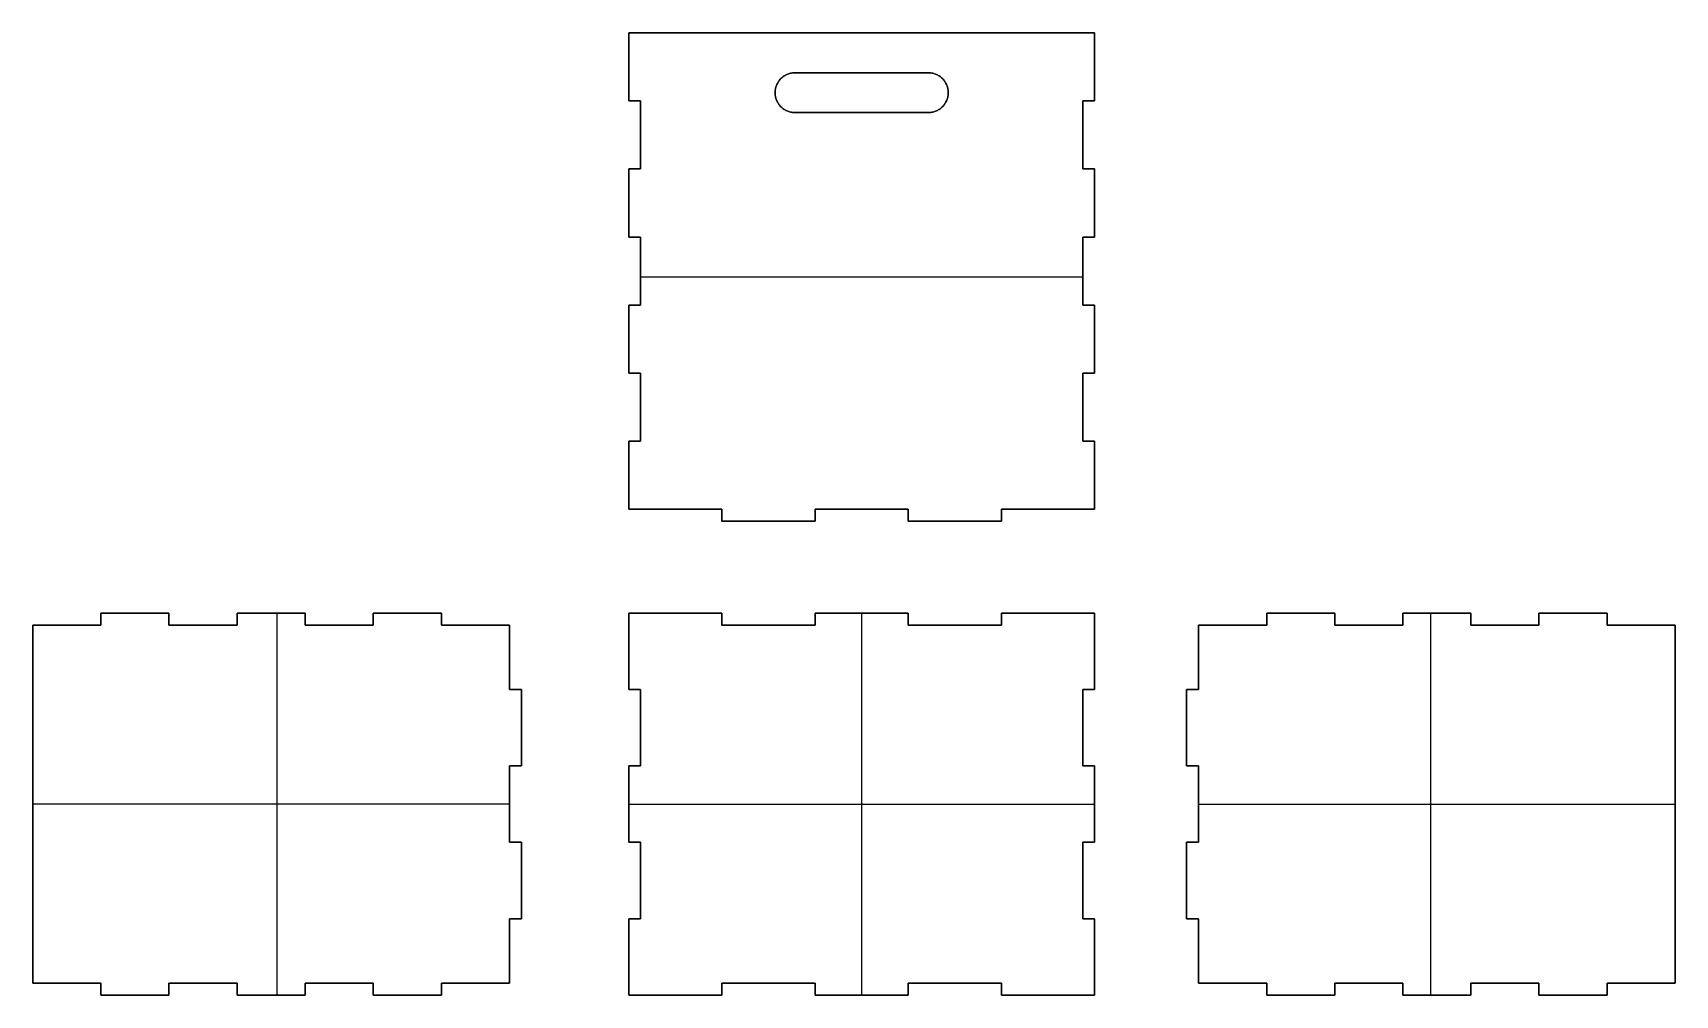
# Model space of a CAD drawing. Header units: millimetres. Extents: x -9556 to -1947, y -3269 to 306.
# Drawn here: x -8442 to -7208, y -1296 to -573 of the extents above; entities that cross this region are included whole.
import ezdxf

# ---------------------------------------------------------------- set-up
doc = ezdxf.new("R2010")
doc.units = ezdxf.units.MM
doc.header["$MEASUREMENT"] = 0
doc.layers.add('2 TRAY TROLLEY$PARTS LAID OUT$SINGLE BOX', color=7, linetype='Continuous', true_color=0x000000)

msp = doc.modelspace()

# ---------------------------------------------------------------- linework, layer by layer
at = {"layer": '2 TRAY TROLLEY$PARTS LAID OUT$SINGLE BOX', "color": 6, "true_color": 0xff00ff}
for p, q in [((-7994.4, -573, -50), (-7994.4, -573, -41)), ((-7819.4, -573, -41), (-7819.4, -573, -50)), ((-7644.4, -573, -50), (-7644.4, -573, -41)), ((-7989.9, -624.2, -41), (-7989.9, -624.2, -50)), ((-7985.4, -624.2, -50), (-7985.4, -624.2, -41)), ((-7653.4, -624.2, -50), (-7653.4, -624.2, -41)), ((-7648.9, -624.2, -41), (-7648.9, -624.2, -50)), ((-7985.4, -649.7, -41), (-7985.4, -649.7, -50)), ((-7653.4, -649.7, -41), (-7653.4, -649.7, -50)), ((-7989.9, -675.3, -41), (-7989.9, -675.3, -50)), ((-7985.4, -675.3, -50), (-7985.4, -675.3, -41)), ((-7653.4, -675.3, -50), (-7653.4, -675.3, -41)), ((-7648.9, -675.3, -41), (-7648.9, -675.3, -50)), ((-7989.9, -726.5, -41), (-7989.9, -726.5, -50)), ((-7985.4, -726.5, -50), (-7985.4, -726.5, -41)), ((-7653.4, -726.5, -50), (-7653.4, -726.5, -41)), ((-7648.9, -726.5, -41), (-7648.9, -726.5, -50)), ((-7985.4, -752, -41), (-7985.4, -752, -50)), ((-7653.4, -752, -41), (-7653.4, -752, -50)), ((-7653.4, -756.5, -50), (-7985.4, -756.5, -50)), ((-7653.4, -756.5, -41), (-7985.4, -756.5, -41)), ((-7989.9, -777.6, -41), (-7989.9, -777.6, -50)), ((-7985.4, -777.6, -50), (-7985.4, -777.6, -41)), ((-7653.4, -777.6, -50), (-7653.4, -777.6, -41)), ((-7648.9, -777.6, -41), (-7648.9, -777.6, -50)), ((-7989.9, -828.7, -41), (-7989.9, -828.7, -50)), ((-7985.4, -828.7, -50), (-7985.4, -828.7, -41)), ((-7653.4, -828.7, -50), (-7653.4, -828.7, -41)), ((-7648.9, -828.7, -41), (-7648.9, -828.7, -50)), ((-7985.4, -854.3, -41), (-7985.4, -854.3, -50)), ((-7653.4, -854.3, -41), (-7653.4, -854.3, -50)), ((-7989.9, -879.9, -41), (-7989.9, -879.9, -50)), ((-7985.4, -879.9, -50), (-7985.4, -879.9, -41)), ((-7653.4, -879.9, -50), (-7653.4, -879.9, -41)), ((-7648.9, -879.9, -41), (-7648.9, -879.9, -50)), ((-7994.4, -931, -49.6), (-7924.4, -931, -49.6)), ((-7959.4, -931, -41), (-7959.4, -931, -50)), ((-7854.4, -931, -49.6), (-7784.4, -931, -49.6)), ((-7819.4, -931, -41), (-7819.4, -931, -50)), ((-7714.4, -931, -49.6), (-7644.4, -931, -49.6)), ((-7679.4, -931, -41), (-7679.4, -931, -50))]:
    msp.add_line(p, q, dxfattribs=at)
at = {"layer": '2 TRAY TROLLEY$PARTS LAID OUT$SINGLE BOX', "color": 5, "true_color": 0x0000ff}
for p, q in [((-8339.7, -1009, -41), (-8390.8, -1009, -41)), ((-8339.7, -1009, -50), (-8390.8, -1009, -50)), ((-8390.8, -1009, -45.5), (-8339.7, -1009, -45.5)), ((-8237.4, -1009, -41), (-8288.5, -1009, -41)), ((-8237.4, -1009, -50), (-8288.5, -1009, -50)), ((-8288.5, -1009, -45.5), (-8237.4, -1009, -45.5)), ((-8258.4, -1009, -41), (-8258.4, -1009, -50)), ((-8135.1, -1009, -41), (-8186.2, -1009, -41)), ((-8135.1, -1009, -50), (-8186.2, -1009, -50)), ((-8186.2, -1009, -45.5), (-8135.1, -1009, -45.5)), ((-7515.2, -1009, -50), (-7464.1, -1009, -50)), ((-7515.2, -1009, -41), (-7464.1, -1009, -41)), ((-7464.1, -1009, -45.5), (-7515.2, -1009, -45.5)), ((-7413, -1009, -50), (-7361.8, -1009, -50)), ((-7413, -1009, -41), (-7361.8, -1009, -41)), ((-7361.8, -1009, -45.5), (-7413, -1009, -45.5)), ((-7391.9, -1009, -50), (-7391.9, -1009, -41)), ((-7310.7, -1009, -50), (-7259.5, -1009, -50)), ((-7310.7, -1009, -41), (-7259.5, -1009, -41)), ((-7259.5, -1009, -45.5), (-7310.7, -1009, -45.5)), ((-8441.9, -1287, -41), (-8441.9, -1018, -41)), ((-8441.9, -1018, -50), (-8441.9, -1287, -50)), ((-8441.9, -1287, -45.5), (-8441.9, -1018, -45.5)), ((-8416.4, -1018, -41), (-8416.4, -1018, -50)), ((-8314.1, -1018, -41), (-8314.1, -1018, -50)), ((-8211.8, -1018, -41), (-8211.8, -1018, -50)), ((-8109.5, -1018, -41), (-8109.5, -1018, -50)), ((-8083.9, -1018, -46.5), (-8083.9, -1066.4, -46.5)), ((-7566.4, -1018, -44.5), (-7566.4, -1066.4, -44.5)), ((-7540.8, -1018, -50), (-7540.8, -1018, -41)), ((-7438.5, -1018, -50), (-7438.5, -1018, -41)), ((-7336.2, -1018, -50), (-7336.2, -1018, -41)), ((-7234, -1018, -50), (-7234, -1018, -41)), ((-7208.4, -1287, -50), (-7208.4, -1018, -50)), ((-7208.4, -1018, -41), (-7208.4, -1287, -41)), ((-7208.4, -1287, -45.5), (-7208.4, -1018, -45.5)), ((-8083.9, -1037.7, -41), (-8083.9, -1037.7, -50)), ((-7566.4, -1037.7, -50), (-7566.4, -1037.7, -41)), ((-8074.9, -1123.8, -41), (-8074.9, -1066.4, -41)), ((-8074.9, -1123.8, -50), (-8074.9, -1066.4, -50)), ((-8074.9, -1066.4, -45.5), (-8074.9, -1123.8, -45.5)), ((-7575.4, -1123.8, -50), (-7575.4, -1066.4, -50)), ((-7575.4, -1123.8, -41), (-7575.4, -1066.4, -41)), ((-7575.4, -1066.4, -45.5), (-7575.4, -1123.8, -45.5)), ((-8441.9, -1152.5, -41), (-8441.9, -1152.5, -50)), ((-8083.9, -1152.5, -41), (-8083.9, -1152.5, -50)), ((-7566.4, -1152.5, -50), (-7566.4, -1152.5, -41)), ((-7208.4, -1152.5, -50), (-7208.4, -1152.5, -41)), ((-8074.9, -1238.6, -41), (-8074.9, -1181.2, -41)), ((-8074.9, -1238.6, -50), (-8074.9, -1181.2, -50)), ((-8074.9, -1181.2, -45.5), (-8074.9, -1238.6, -45.5)), ((-7575.4, -1238.6, -50), (-7575.4, -1181.2, -50)), ((-7575.4, -1238.6, -41), (-7575.4, -1181.2, -41)), ((-7575.4, -1181.2, -45.5), (-7575.4, -1238.6, -45.5)), ((-8083.9, -1267.3, -41), (-8083.9, -1267.3, -50)), ((-7566.4, -1267.3, -50), (-7566.4, -1267.3, -41)), ((-8416.4, -1287, -50), (-8416.4, -1287, -41)), ((-8314.1, -1287, -50), (-8314.1, -1287, -41)), ((-8211.8, -1287, -50), (-8211.8, -1287, -41)), ((-8109.5, -1287, -50), (-8109.5, -1287, -41)), ((-7540.8, -1287, -41), (-7540.8, -1287, -50)), ((-7438.5, -1287, -41), (-7438.5, -1287, -50)), ((-7336.2, -1287, -41), (-7336.2, -1287, -50)), ((-7234, -1287, -41), (-7234, -1287, -50)), ((-8390.8, -1296, -50), (-8339.7, -1296, -50)), ((-8339.7, -1296, -41), (-8390.8, -1296, -41)), ((-8339.7, -1296, -45.5), (-8390.8, -1296, -45.5)), ((-8288.5, -1296, -50), (-8237.4, -1296, -50)), ((-8237.4, -1296, -41), (-8288.5, -1296, -41)), ((-8237.4, -1296, -45.5), (-8288.5, -1296, -45.5)), ((-8258.4, -1296, -41), (-8258.4, -1296, -50)), ((-8186.2, -1296, -50), (-8135.1, -1296, -50)), ((-8135.1, -1296, -41), (-8186.2, -1296, -41)), ((-8135.1, -1296, -45.5), (-8186.2, -1296, -45.5)), ((-7464.1, -1296, -41), (-7515.2, -1296, -41)), ((-7515.2, -1296, -50), (-7464.1, -1296, -50)), ((-7515.2, -1296, -45.5), (-7464.1, -1296, -45.5)), ((-7361.8, -1296, -41), (-7413, -1296, -41)), ((-7413, -1296, -50), (-7361.8, -1296, -50)), ((-7413, -1296, -45.5), (-7361.8, -1296, -45.5)), ((-7391.9, -1296, -50), (-7391.9, -1296, -41)), ((-7259.5, -1296, -41), (-7310.7, -1296, -41)), ((-7310.7, -1296, -50), (-7259.5, -1296, -50)), ((-7310.7, -1296, -45.5), (-7259.5, -1296, -45.5))]:
    msp.add_line(p, q, dxfattribs=at)
at = {"layer": '2 TRAY TROLLEY$PARTS LAID OUT$SINGLE BOX', "color": 96, "true_color": 0x007f00}
for p, q in [((-7994.4, -1009, -41), (-7994.4, -1009, -50)), ((-7819.4, -1296, -50), (-7819.4, -1009, -50)), ((-7819.4, -1296, -41), (-7819.4, -1009, -41)), ((-7819.4, -1009, -50), (-7819.4, -1009, -41)), ((-7644.4, -1009, -41), (-7644.4, -1009, -50)), ((-7924.4, -1013.5, -41), (-7924.4, -1013.5, -50)), ((-7924.4, -1018, -41), (-7924.4, -1018, -50)), ((-7889.4, -1018, -41), (-7889.4, -1018, -50)), ((-7854.4, -1013.5, -41), (-7854.4, -1013.5, -50)), ((-7854.4, -1018, -50), (-7854.4, -1018, -41)), ((-7784.4, -1013.5, -41), (-7784.4, -1013.5, -50)), ((-7784.4, -1018, -41), (-7784.4, -1018, -50)), ((-7749.4, -1018, -41), (-7749.4, -1018, -50)), ((-7714.4, -1013.5, -41), (-7714.4, -1013.5, -50)), ((-7714.4, -1018, -50), (-7714.4, -1018, -41)), ((-7989.9, -1066.4, -41), (-7989.9, -1066.4, -50)), ((-7985.4, -1066.4, -50), (-7985.4, -1066.4, -41)), ((-7653.4, -1066.4, -50), (-7653.4, -1066.4, -41)), ((-7648.9, -1066.4, -41), (-7648.9, -1066.4, -50)), ((-7985.4, -1095.1, -41), (-7985.4, -1095.1, -50)), ((-7653.4, -1095.1, -41), (-7653.4, -1095.1, -50)), ((-7989.9, -1123.8, -41), (-7989.9, -1123.8, -50)), ((-7985.4, -1123.8, -41), (-7985.4, -1123.8, -50)), ((-7653.4, -1123.8, -41), (-7653.4, -1123.8, -50)), ((-7648.9, -1123.8, -41), (-7648.9, -1123.8, -50)), ((-7994.4, -1152.5, -50), (-7644.4, -1152.5, -50)), ((-7994.4, -1152.5, -41), (-7644.4, -1152.5, -41)), ((-7994.4, -1152.5, -50), (-7994.4, -1152.5, -41)), ((-7644.4, -1152.5, -50), (-7644.4, -1152.5, -41)), ((-7989.9, -1181.2, -41), (-7989.9, -1181.2, -50)), ((-7985.4, -1181.2, -50), (-7985.4, -1181.2, -41)), ((-7653.4, -1181.2, -50), (-7653.4, -1181.2, -41)), ((-7648.9, -1181.2, -41), (-7648.9, -1181.2, -50)), ((-7985.4, -1209.9, -41), (-7985.4, -1209.9, -50)), ((-7653.4, -1209.9, -41), (-7653.4, -1209.9, -50)), ((-7989.9, -1238.6, -41), (-7989.9, -1238.6, -50)), ((-7985.4, -1238.6, -41), (-7985.4, -1238.6, -50)), ((-7653.4, -1238.6, -41), (-7653.4, -1238.6, -50)), ((-7648.9, -1238.6, -41), (-7648.9, -1238.6, -50)), ((-7924.4, -1287, -41), (-7924.4, -1287, -50)), ((-7924.4, -1291.5, -41), (-7924.4, -1291.5, -50)), ((-7889.4, -1287, -41), (-7889.4, -1287, -50)), ((-7854.4, -1287, -50), (-7854.4, -1287, -41)), ((-7854.4, -1291.5, -41), (-7854.4, -1291.5, -50)), ((-7784.4, -1287, -41), (-7784.4, -1287, -50)), ((-7784.4, -1291.5, -41), (-7784.4, -1291.5, -50)), ((-7749.4, -1287, -41), (-7749.4, -1287, -50)), ((-7714.4, -1287, -50), (-7714.4, -1287, -41)), ((-7714.4, -1291.5, -41), (-7714.4, -1291.5, -50)), ((-7994.4, -1296, -50), (-7994.4, -1296, -41)), ((-7819.4, -1296, -50), (-7819.4, -1296, -41)), ((-7644.4, -1296, -41), (-7644.4, -1296, -50))]:
    msp.add_line(p, q, dxfattribs=at)
at = {"layer": '2 TRAY TROLLEY$PARTS LAID OUT$SINGLE BOX', "color": 6, "true_color": 0xff00ff}
for points in [[(-7644.4, -573, -41), (-7819.4, -573, -41), (-7994.4, -573, -41)], [(-7994.4, -573, -50), (-7819.4, -573, -50), (-7644.4, -573, -50)], [(-7994.4, -624.2, -41), (-7994.4, -598.6, -41), (-7994.4, -573, -41)], [(-7994.4, -624.2, -50), (-7994.4, -598.6, -50), (-7994.4, -573, -50)], [(-7994.4, -573, -45.5), (-7994.4, -598.6, -45.5), (-7994.4, -624.2, -45.5)], [(-7644.4, -573, -45.5), (-7819.4, -573, -45.5), (-7994.4, -573, -45.5)], [(-7644.4, -573, -50), (-7644.4, -598.6, -50), (-7644.4, -624.2, -50)], [(-7644.4, -624.2, -41), (-7644.4, -598.6, -41), (-7644.4, -573, -41)], [(-7644.4, -624.2, -45.5), (-7644.4, -598.6, -45.5), (-7644.4, -573, -45.5)], [(-7769.4, -603, -50), (-7819.4, -603, -50), (-7869.4, -603, -50)], [(-7869.4, -603, -41), (-7819.4, -603, -41), (-7769.4, -603, -41)], [(-7869.4, -603, -50), (-7869.4, -603, -45.5), (-7869.4, -603, -41)], [(-7811.9, -603, -50), (-7811.9, -603, -45.5), (-7811.9, -603, -41)], [(-7769.4, -603, -50), (-7769.4, -603, -45.5), (-7769.4, -603, -41)], [(-7994.4, -624.2, -41), (-7989.9, -624.2, -41), (-7985.4, -624.2, -41)], [(-7994.4, -624.2, -50), (-7994.4, -624.2, -45.5), (-7994.4, -624.2, -41)], [(-7985.4, -624.2, -50), (-7989.9, -624.2, -50), (-7994.4, -624.2, -50)], [(-7985.4, -624.2, -41), (-7985.4, -649.7, -41), (-7985.4, -675.3, -41)], [(-7985.4, -675.3, -50), (-7985.4, -649.7, -50), (-7985.4, -624.2, -50)], [(-7884.4, -618, -50), (-7884.4, -618, -45.5), (-7884.4, -618, -41)], [(-7754.4, -618, -50), (-7754.4, -618, -45.5), (-7754.4, -618, -41)], [(-7653.4, -624.2, -41), (-7648.9, -624.2, -41), (-7644.4, -624.2, -41)], [(-7653.4, -675.3, -41), (-7653.4, -649.7, -41), (-7653.4, -624.2, -41)], [(-7644.4, -624.2, -50), (-7648.9, -624.2, -50), (-7653.4, -624.2, -50)], [(-7653.4, -624.2, -50), (-7653.4, -649.7, -50), (-7653.4, -675.3, -50)], [(-7644.4, -624.2, -50), (-7644.4, -624.2, -45.5), (-7644.4, -624.2, -41)], [(-7869.4, -633, -50), (-7819.4, -633, -50), (-7769.4, -633, -50)], [(-7769.4, -633, -41), (-7819.4, -633, -41), (-7869.4, -633, -41)], [(-7869.4, -633, -50), (-7869.4, -633, -45.5), (-7869.4, -633, -41)], [(-7811.9, -633, -50), (-7811.9, -633, -45.5), (-7811.9, -633, -41)], [(-7769.4, -633, -50), (-7769.4, -633, -45.5), (-7769.4, -633, -41)], [(-7985.4, -675.3, -41), (-7989.9, -675.3, -41), (-7994.4, -675.3, -41)], [(-7994.4, -675.3, -41), (-7994.4, -675.3, -45.5), (-7994.4, -675.3, -50)], [(-7994.4, -675.3, -50), (-7989.9, -675.3, -50), (-7985.4, -675.3, -50)], [(-7994.4, -726.5, -41), (-7994.4, -700.9, -41), (-7994.4, -675.3, -41)], [(-7994.4, -726.5, -50), (-7994.4, -700.9, -50), (-7994.4, -675.3, -50)], [(-7994.4, -675.3, -45.5), (-7994.4, -700.9, -45.5), (-7994.4, -726.5, -45.5)], [(-7644.4, -675.3, -41), (-7648.9, -675.3, -41), (-7653.4, -675.3, -41)], [(-7653.4, -675.3, -50), (-7648.9, -675.3, -50), (-7644.4, -675.3, -50)], [(-7644.4, -675.3, -41), (-7644.4, -675.3, -45.5), (-7644.4, -675.3, -50)], [(-7644.4, -675.3, -50), (-7644.4, -700.9, -50), (-7644.4, -726.5, -50)], [(-7644.4, -726.5, -41), (-7644.4, -700.9, -41), (-7644.4, -675.3, -41)], [(-7644.4, -726.5, -45.5), (-7644.4, -700.9, -45.5), (-7644.4, -675.3, -45.5)], [(-7994.4, -726.5, -41), (-7989.9, -726.5, -41), (-7985.4, -726.5, -41)], [(-7985.4, -726.5, -50), (-7989.9, -726.5, -50), (-7994.4, -726.5, -50)], [(-7994.4, -726.5, -50), (-7994.4, -726.5, -45.5), (-7994.4, -726.5, -41)], [(-7985.4, -726.5, -41), (-7985.4, -752, -41), (-7985.4, -777.6, -41)], [(-7985.4, -777.6, -50), (-7985.4, -752, -50), (-7985.4, -726.5, -50)], [(-7653.4, -726.5, -41), (-7648.9, -726.5, -41), (-7644.4, -726.5, -41)], [(-7653.4, -777.6, -41), (-7653.4, -752, -41), (-7653.4, -726.5, -41)], [(-7644.4, -726.5, -50), (-7648.9, -726.5, -50), (-7653.4, -726.5, -50)], [(-7653.4, -726.5, -50), (-7653.4, -752, -50), (-7653.4, -777.6, -50)], [(-7644.4, -726.5, -50), (-7644.4, -726.5, -45.5), (-7644.4, -726.5, -41)], [(-7985.4, -777.6, -41), (-7989.9, -777.6, -41), (-7994.4, -777.6, -41)], [(-7994.4, -777.6, -50), (-7989.9, -777.6, -50), (-7985.4, -777.6, -50)], [(-7994.4, -777.6, -41), (-7994.4, -777.6, -45.5), (-7994.4, -777.6, -50)], [(-7994.4, -828.7, -41), (-7994.4, -803.2, -41), (-7994.4, -777.6, -41)], [(-7994.4, -828.7, -50), (-7994.4, -803.2, -50), (-7994.4, -777.6, -50)], [(-7994.4, -777.6, -45.5), (-7994.4, -803.2, -45.5), (-7994.4, -828.7, -45.5)], [(-7644.4, -777.6, -41), (-7648.9, -777.6, -41), (-7653.4, -777.6, -41)], [(-7653.4, -777.6, -50), (-7648.9, -777.6, -50), (-7644.4, -777.6, -50)], [(-7644.4, -777.6, -41), (-7644.4, -777.6, -45.5), (-7644.4, -777.6, -50)], [(-7644.4, -777.6, -50), (-7644.4, -803.2, -50), (-7644.4, -828.7, -50)], [(-7644.4, -828.7, -41), (-7644.4, -803.2, -41), (-7644.4, -777.6, -41)], [(-7644.4, -828.7, -45.5), (-7644.4, -803.2, -45.5), (-7644.4, -777.6, -45.5)], [(-7994.4, -828.7, -41), (-7989.9, -828.7, -41), (-7985.4, -828.7, -41)], [(-7985.4, -828.7, -50), (-7989.9, -828.7, -50), (-7994.4, -828.7, -50)], [(-7994.4, -828.7, -50), (-7994.4, -828.7, -45.5), (-7994.4, -828.7, -41)], [(-7985.4, -828.7, -41), (-7985.4, -854.3, -41), (-7985.4, -879.9, -41)], [(-7985.4, -879.9, -50), (-7985.4, -854.3, -50), (-7985.4, -828.7, -50)], [(-7653.4, -828.7, -41), (-7648.9, -828.7, -41), (-7644.4, -828.7, -41)], [(-7653.4, -879.9, -41), (-7653.4, -854.3, -41), (-7653.4, -828.7, -41)], [(-7644.4, -828.7, -50), (-7648.9, -828.7, -50), (-7653.4, -828.7, -50)], [(-7653.4, -828.7, -50), (-7653.4, -854.3, -50), (-7653.4, -879.9, -50)], [(-7644.4, -828.7, -50), (-7644.4, -828.7, -45.5), (-7644.4, -828.7, -41)], [(-7985.4, -879.9, -41), (-7989.9, -879.9, -41), (-7994.4, -879.9, -41)], [(-7994.4, -879.9, -50), (-7989.9, -879.9, -50), (-7985.4, -879.9, -50)], [(-7994.4, -879.9, -41), (-7994.4, -879.9, -45.5), (-7994.4, -879.9, -50)], [(-7994.4, -931, -41), (-7994.4, -905.5, -41), (-7994.4, -879.9, -41)], [(-7994.4, -931, -50), (-7994.4, -905.5, -50), (-7994.4, -879.9, -50)], [(-7994.4, -879.9, -45.5), (-7994.4, -905.5, -45.5), (-7994.4, -931, -45.5)], [(-7644.4, -879.9, -41), (-7648.9, -879.9, -41), (-7653.4, -879.9, -41)], [(-7653.4, -879.9, -50), (-7648.9, -879.9, -50), (-7644.4, -879.9, -50)], [(-7644.4, -879.9, -41), (-7644.4, -879.9, -45.5), (-7644.4, -879.9, -50)], [(-7644.4, -879.9, -50), (-7644.4, -905.5, -50), (-7644.4, -931, -50)], [(-7644.4, -931, -41), (-7644.4, -905.5, -41), (-7644.4, -879.9, -41)], [(-7644.4, -931, -45.5), (-7644.4, -905.5, -45.5), (-7644.4, -879.9, -45.5)], [(-7994.4, -931, -50), (-7959.4, -931, -50), (-7924.4, -931, -50)], [(-7994.4, -931, -41), (-7994.4, -931, -45.5), (-7994.4, -931, -50)], [(-7924.4, -931, -41), (-7959.4, -931, -41), (-7994.4, -931, -41)], [(-7924.4, -940, -50), (-7924.4, -935.5, -50), (-7924.4, -931, -50)], [(-7924.4, -931, -41), (-7924.4, -935.5, -41), (-7924.4, -940, -41)], [(-7924.4, -931, -50), (-7924.4, -931, -45.5), (-7924.4, -931, -41)], [(-7924.4, -931, -49.6), (-7924.4, -935.5, -49.6), (-7924.4, -940, -49.6)], [(-7854.4, -931, -50), (-7854.4, -935.5, -50), (-7854.4, -940, -50)], [(-7854.4, -931, -50), (-7819.4, -931, -50), (-7784.4, -931, -50)], [(-7854.4, -940, -41), (-7854.4, -935.5, -41), (-7854.4, -931, -41)], [(-7784.4, -931, -41), (-7819.4, -931, -41), (-7854.4, -931, -41)], [(-7854.4, -931, -41), (-7854.4, -931, -45.5), (-7854.4, -931, -50)], [(-7854.4, -931, -49.6), (-7854.4, -935.5, -49.6), (-7854.4, -940, -49.6)], [(-7784.4, -940, -50), (-7784.4, -935.5, -50), (-7784.4, -931, -50)], [(-7784.4, -931, -41), (-7784.4, -935.5, -41), (-7784.4, -940, -41)], [(-7784.4, -931, -50), (-7784.4, -931, -45.5), (-7784.4, -931, -41)], [(-7784.4, -931, -49.6), (-7784.4, -935.5, -49.6), (-7784.4, -940, -49.6)], [(-7714.4, -940, -41), (-7714.4, -935.5, -41), (-7714.4, -931, -41)], [(-7644.4, -931, -41), (-7679.4, -931, -41), (-7714.4, -931, -41)], [(-7714.4, -931, -50), (-7714.4, -935.5, -50), (-7714.4, -940, -50)], [(-7714.4, -931, -50), (-7679.4, -931, -50), (-7644.4, -931, -50)], [(-7714.4, -931, -41), (-7714.4, -931, -45.5), (-7714.4, -931, -50)], [(-7714.4, -931, -49.6), (-7714.4, -935.5, -49.6), (-7714.4, -940, -49.6)], [(-7644.4, -931, -50), (-7644.4, -931, -45.5), (-7644.4, -931, -41)], [(-7854.4, -940, -41), (-7889.4, -940, -41), (-7924.4, -940, -41)], [(-7854.4, -940, -50), (-7889.4, -940, -50), (-7924.4, -940, -50)], [(-7924.4, -940, -41), (-7924.4, -940, -45.5), (-7924.4, -940, -50)], [(-7924.4, -940, -45.5), (-7889.4, -940, -45.5), (-7854.4, -940, -45.5)], [(-7854.4, -940, -50), (-7854.4, -940, -45.5), (-7854.4, -940, -41)], [(-7714.4, -940, -41), (-7749.4, -940, -41), (-7784.4, -940, -41)], [(-7714.4, -940, -50), (-7749.4, -940, -50), (-7784.4, -940, -50)], [(-7784.4, -940, -41), (-7784.4, -940, -45.5), (-7784.4, -940, -50)], [(-7784.4, -940, -45.5), (-7749.4, -940, -45.5), (-7714.4, -940, -45.5)], [(-7714.4, -940, -50), (-7714.4, -940, -45.5), (-7714.4, -940, -41)]]:
    msp.add_open_spline(points, degree=2, dxfattribs=at)
for points, weights, knots in [([(-7869.4, -603, -50), (-7884.4, -603, -50), (-7884.4, -618, -50), (-7884.4, -633, -50), (-7869.4, -633, -50)], [0.999999860338, 0.707106851018, 1, 0.707106781187, 1], [70, 70, 70, 93.561942, 93.561942, 117.12389, 117.12389, 117.12389]), ([(-7869.4, -633, -41), (-7884.4, -633, -41), (-7884.4, -618, -41), (-7884.4, -603, -41), (-7869.4, -603, -41)], [1, 0.707106781187, 1, 0.707106851018, 0.999999860338], [-117.12389, -117.12389, -117.12389, -93.561942, -93.561942, -70, -70, -70]), ([(-7769.4, -633, -50), (-7754.4, -633, -50), (-7754.4, -618, -50), (-7754.4, -603, -50), (-7769.4, -603, -50)], [1, 0.707106781187, 1, 0.707106851018, 0.999999860338], [187.12389, 187.12389, 187.12389, 210.685838, 210.685838, 234.24778, 234.24778, 234.24778]), ([(-7769.4, -603, -41), (-7754.4, -603, -41), (-7754.4, -618, -41), (-7754.4, -633, -41), (-7769.4, -633, -41)], [0.999999860338, 0.707106851018, 1, 0.707106781187, 1], [-234.24778, -234.24778, -234.24778, -210.685838, -210.685838, -187.12389, -187.12389, -187.12389])]:
    msp.add_rational_spline(points, weights, degree=2, knots=knots, dxfattribs=at)
at = {"layer": '2 TRAY TROLLEY$PARTS LAID OUT$SINGLE BOX', "color": 5, "true_color": 0x0000ff}
for points in [[(-8390.8, -1009, -50), (-8390.8, -1013.5, -50), (-8390.8, -1018, -50)], [(-8390.8, -1009, -41), (-8390.8, -1009, -45.5), (-8390.8, -1009, -50)], [(-8390.8, -1018, -41), (-8390.8, -1013.5, -41), (-8390.8, -1009, -41)], [(-8339.7, -1018, -50), (-8339.7, -1013.5, -50), (-8339.7, -1009, -50)], [(-8339.7, -1009, -50), (-8339.7, -1009, -45.5), (-8339.7, -1009, -41)], [(-8339.7, -1009, -41), (-8339.7, -1013.5, -41), (-8339.7, -1018, -41)], [(-8288.5, -1009, -50), (-8288.5, -1013.5, -50), (-8288.5, -1018, -50)], [(-8288.5, -1009, -41), (-8288.5, -1009, -45.5), (-8288.5, -1009, -50)], [(-8288.5, -1018, -41), (-8288.5, -1013.5, -41), (-8288.5, -1009, -41)], [(-8258.4, -1296, -41), (-8258.4, -1152.5, -41), (-8258.4, -1009, -41)], [(-8258.4, -1296, -50), (-8258.4, -1152.5, -50), (-8258.4, -1009, -50)], [(-8237.4, -1009, -50), (-8237.4, -1009, -45.5), (-8237.4, -1009, -41)], [(-8237.4, -1018, -50), (-8237.4, -1013.5, -50), (-8237.4, -1009, -50)], [(-8237.4, -1009, -41), (-8237.4, -1013.5, -41), (-8237.4, -1018, -41)], [(-8186.2, -1009, -41), (-8186.2, -1009, -45.5), (-8186.2, -1009, -50)], [(-8186.2, -1009, -50), (-8186.2, -1013.5, -50), (-8186.2, -1018, -50)], [(-8186.2, -1018, -41), (-8186.2, -1013.5, -41), (-8186.2, -1009, -41)], [(-8135.1, -1009, -50), (-8135.1, -1009, -45.5), (-8135.1, -1009, -41)], [(-8135.1, -1018, -50), (-8135.1, -1013.5, -50), (-8135.1, -1009, -50)], [(-8135.1, -1009, -41), (-8135.1, -1013.5, -41), (-8135.1, -1018, -41)], [(-7515.2, -1009, -41), (-7515.2, -1009, -45.5), (-7515.2, -1009, -50)], [(-7515.2, -1018, -41), (-7515.2, -1013.5, -41), (-7515.2, -1009, -41)], [(-7515.2, -1009, -50), (-7515.2, -1013.5, -50), (-7515.2, -1018, -50)], [(-7464.1, -1009, -50), (-7464.1, -1009, -45.5), (-7464.1, -1009, -41)], [(-7464.1, -1009, -41), (-7464.1, -1013.5, -41), (-7464.1, -1018, -41)], [(-7464.1, -1018, -50), (-7464.1, -1013.5, -50), (-7464.1, -1009, -50)], [(-7413, -1009, -41), (-7413, -1009, -45.5), (-7413, -1009, -50)], [(-7413, -1018, -41), (-7413, -1013.5, -41), (-7413, -1009, -41)], [(-7413, -1009, -50), (-7413, -1013.5, -50), (-7413, -1018, -50)], [(-7391.9, -1296, -50), (-7391.9, -1152.5, -50), (-7391.9, -1009, -50)], [(-7391.9, -1296, -41), (-7391.9, -1152.5, -41), (-7391.9, -1009, -41)], [(-7361.8, -1009, -41), (-7361.8, -1013.5, -41), (-7361.8, -1018, -41)], [(-7361.8, -1009, -50), (-7361.8, -1009, -45.5), (-7361.8, -1009, -41)], [(-7361.8, -1018, -50), (-7361.8, -1013.5, -50), (-7361.8, -1009, -50)], [(-7310.7, -1018, -41), (-7310.7, -1013.5, -41), (-7310.7, -1009, -41)], [(-7310.7, -1009, -41), (-7310.7, -1009, -45.5), (-7310.7, -1009, -50)], [(-7310.7, -1009, -50), (-7310.7, -1013.5, -50), (-7310.7, -1018, -50)], [(-7259.5, -1009, -41), (-7259.5, -1013.5, -41), (-7259.5, -1018, -41)], [(-7259.5, -1009, -50), (-7259.5, -1009, -45.5), (-7259.5, -1009, -41)], [(-7259.5, -1018, -50), (-7259.5, -1013.5, -50), (-7259.5, -1009, -50)], [(-8441.9, -1018, -50), (-8416.4, -1018, -50), (-8390.8, -1018, -50)], [(-8441.9, -1018, -41), (-8441.9, -1018, -45.5), (-8441.9, -1018, -50)], [(-8390.8, -1018, -41), (-8416.4, -1018, -41), (-8441.9, -1018, -41)], [(-8390.8, -1018, -50), (-8390.8, -1018, -45.5), (-8390.8, -1018, -41)], [(-8339.7, -1018, -50), (-8314.1, -1018, -50), (-8288.5, -1018, -50)], [(-8288.5, -1018, -41), (-8314.1, -1018, -41), (-8339.7, -1018, -41)], [(-8339.7, -1018, -41), (-8339.7, -1018, -45.5), (-8339.7, -1018, -50)], [(-8288.5, -1018, -50), (-8288.5, -1018, -45.5), (-8288.5, -1018, -41)], [(-8237.4, -1018, -50), (-8211.8, -1018, -50), (-8186.2, -1018, -50)], [(-8186.2, -1018, -41), (-8211.8, -1018, -41), (-8237.4, -1018, -41)], [(-8237.4, -1018, -41), (-8237.4, -1018, -45.5), (-8237.4, -1018, -50)], [(-8186.2, -1018, -50), (-8186.2, -1018, -45.5), (-8186.2, -1018, -41)], [(-8135.1, -1018, -50), (-8109.5, -1018, -50), (-8083.9, -1018, -50)], [(-8083.9, -1018, -41), (-8109.5, -1018, -41), (-8135.1, -1018, -41)], [(-8135.1, -1018, -41), (-8135.1, -1018, -45.5), (-8135.1, -1018, -50)], [(-8083.9, -1066.4, -41), (-8083.9, -1042.2, -41), (-8083.9, -1018, -41)], [(-8083.9, -1018, -50), (-8083.9, -1018, -45.5), (-8083.9, -1018, -41)], [(-8083.9, -1018, -50), (-8083.9, -1042.2, -50), (-8083.9, -1066.4, -50)], [(-7566.4, -1066.4, -50), (-7566.4, -1042.2, -50), (-7566.4, -1018, -50)], [(-7566.4, -1018, -41), (-7566.4, -1018, -45.5), (-7566.4, -1018, -50)], [(-7515.2, -1018, -41), (-7540.8, -1018, -41), (-7566.4, -1018, -41)], [(-7566.4, -1018, -50), (-7540.8, -1018, -50), (-7515.2, -1018, -50)], [(-7566.4, -1018, -41), (-7566.4, -1042.2, -41), (-7566.4, -1066.4, -41)], [(-7515.2, -1018, -50), (-7515.2, -1018, -45.5), (-7515.2, -1018, -41)], [(-7413, -1018, -41), (-7438.5, -1018, -41), (-7464.1, -1018, -41)], [(-7464.1, -1018, -50), (-7438.5, -1018, -50), (-7413, -1018, -50)], [(-7464.1, -1018, -41), (-7464.1, -1018, -45.5), (-7464.1, -1018, -50)], [(-7413, -1018, -50), (-7413, -1018, -45.5), (-7413, -1018, -41)], [(-7310.7, -1018, -41), (-7336.2, -1018, -41), (-7361.8, -1018, -41)], [(-7361.8, -1018, -50), (-7336.2, -1018, -50), (-7310.7, -1018, -50)], [(-7361.8, -1018, -41), (-7361.8, -1018, -45.5), (-7361.8, -1018, -50)], [(-7310.7, -1018, -50), (-7310.7, -1018, -45.5), (-7310.7, -1018, -41)], [(-7208.4, -1018, -41), (-7234, -1018, -41), (-7259.5, -1018, -41)], [(-7259.5, -1018, -50), (-7234, -1018, -50), (-7208.4, -1018, -50)], [(-7259.5, -1018, -41), (-7259.5, -1018, -45.5), (-7259.5, -1018, -50)], [(-7208.4, -1018, -50), (-7208.4, -1018, -45.5), (-7208.4, -1018, -41)], [(-8083.9, -1066.4, -41), (-8079.4, -1066.4, -41), (-8074.9, -1066.4, -41)], [(-8074.9, -1066.4, -50), (-8079.4, -1066.4, -50), (-8083.9, -1066.4, -50)], [(-8083.9, -1066.4, -50), (-8083.9, -1066.4, -45.5), (-8083.9, -1066.4, -41)], [(-8083.9, -1066.4, -46.5), (-8079.4, -1066.4, -46.5), (-8074.9, -1066.4, -46.5)], [(-8074.9, -1066.4, -41), (-8074.9, -1066.4, -45.5), (-8074.9, -1066.4, -50)], [(-7566.4, -1066.4, -50), (-7570.9, -1066.4, -50), (-7575.4, -1066.4, -50)], [(-7575.4, -1066.4, -50), (-7575.4, -1066.4, -45.5), (-7575.4, -1066.4, -41)], [(-7575.4, -1066.4, -41), (-7570.9, -1066.4, -41), (-7566.4, -1066.4, -41)], [(-7566.4, -1066.4, -44.5), (-7570.9, -1066.4, -44.5), (-7575.4, -1066.4, -44.5)], [(-7566.4, -1066.4, -41), (-7566.4, -1066.4, -45.5), (-7566.4, -1066.4, -50)], [(-8074.9, -1123.8, -41), (-8079.4, -1123.8, -41), (-8083.9, -1123.8, -41)], [(-8083.9, -1181.2, -41), (-8083.9, -1152.5, -41), (-8083.9, -1123.8, -41)], [(-8083.9, -1123.8, -50), (-8079.4, -1123.8, -50), (-8074.9, -1123.8, -50)], [(-8083.9, -1123.8, -50), (-8083.9, -1152.5, -50), (-8083.9, -1181.2, -50)], [(-8083.9, -1123.8, -41), (-8083.9, -1123.8, -45.5), (-8083.9, -1123.8, -50)], [(-8074.9, -1123.8, -50), (-8074.9, -1123.8, -45.5), (-8074.9, -1123.8, -41)], [(-7575.4, -1123.8, -50), (-7570.9, -1123.8, -50), (-7566.4, -1123.8, -50)], [(-7575.4, -1123.8, -41), (-7575.4, -1123.8, -45.5), (-7575.4, -1123.8, -50)], [(-7566.4, -1123.8, -41), (-7570.9, -1123.8, -41), (-7575.4, -1123.8, -41)], [(-7566.4, -1181.2, -50), (-7566.4, -1152.5, -50), (-7566.4, -1123.8, -50)], [(-7566.4, -1123.8, -41), (-7566.4, -1152.5, -41), (-7566.4, -1181.2, -41)], [(-7566.4, -1123.8, -50), (-7566.4, -1123.8, -45.5), (-7566.4, -1123.8, -41)], [(-8083.9, -1152.5, -41), (-8262.9, -1152.5, -41), (-8441.9, -1152.5, -41)], [(-8083.9, -1152.5, -50), (-8262.9, -1152.5, -50), (-8441.9, -1152.5, -50)], [(-7566.4, -1152.5, -50), (-7387.4, -1152.5, -50), (-7208.4, -1152.5, -50)], [(-7566.4, -1152.5, -41), (-7387.4, -1152.5, -41), (-7208.4, -1152.5, -41)], [(-8083.9, -1181.2, -41), (-8079.4, -1181.2, -41), (-8074.9, -1181.2, -41)], [(-8074.9, -1181.2, -50), (-8079.4, -1181.2, -50), (-8083.9, -1181.2, -50)], [(-8083.9, -1181.2, -50), (-8083.9, -1181.2, -45.5), (-8083.9, -1181.2, -41)], [(-8074.9, -1181.2, -41), (-8074.9, -1181.2, -45.5), (-8074.9, -1181.2, -50)], [(-7566.4, -1181.2, -50), (-7570.9, -1181.2, -50), (-7575.4, -1181.2, -50)], [(-7575.4, -1181.2, -50), (-7575.4, -1181.2, -45.5), (-7575.4, -1181.2, -41)], [(-7575.4, -1181.2, -41), (-7570.9, -1181.2, -41), (-7566.4, -1181.2, -41)], [(-7566.4, -1181.2, -41), (-7566.4, -1181.2, -45.5), (-7566.4, -1181.2, -50)], [(-8074.9, -1238.6, -41), (-8079.4, -1238.6, -41), (-8083.9, -1238.6, -41)], [(-8083.9, -1238.6, -50), (-8079.4, -1238.6, -50), (-8074.9, -1238.6, -50)], [(-8083.9, -1238.6, -50), (-8083.9, -1262.8, -50), (-8083.9, -1287, -50)], [(-8083.9, -1238.6, -41), (-8083.9, -1238.6, -45.5), (-8083.9, -1238.6, -50)], [(-8083.9, -1287, -41), (-8083.9, -1262.8, -41), (-8083.9, -1238.6, -41)], [(-8074.9, -1238.6, -50), (-8074.9, -1238.6, -45.5), (-8074.9, -1238.6, -41)], [(-7575.4, -1238.6, -50), (-7570.9, -1238.6, -50), (-7566.4, -1238.6, -50)], [(-7575.4, -1238.6, -41), (-7575.4, -1238.6, -45.5), (-7575.4, -1238.6, -50)], [(-7566.4, -1238.6, -41), (-7570.9, -1238.6, -41), (-7575.4, -1238.6, -41)], [(-7566.4, -1238.6, -41), (-7566.4, -1262.8, -41), (-7566.4, -1287, -41)], [(-7566.4, -1238.6, -50), (-7566.4, -1238.6, -45.5), (-7566.4, -1238.6, -41)], [(-7566.4, -1287, -50), (-7566.4, -1262.8, -50), (-7566.4, -1238.6, -50)], [(-8441.9, -1287, -41), (-8416.4, -1287, -41), (-8390.8, -1287, -41)], [(-8441.9, -1287, -50), (-8441.9, -1287, -45.5), (-8441.9, -1287, -41)], [(-8390.8, -1287, -50), (-8416.4, -1287, -50), (-8441.9, -1287, -50)], [(-8390.8, -1296, -41), (-8390.8, -1291.5, -41), (-8390.8, -1287, -41)], [(-8390.8, -1287, -50), (-8390.8, -1291.5, -50), (-8390.8, -1296, -50)], [(-8390.8, -1287, -41), (-8390.8, -1287, -45.5), (-8390.8, -1287, -50)], [(-8339.7, -1296, -50), (-8339.7, -1291.5, -50), (-8339.7, -1287, -50)], [(-8288.5, -1287, -50), (-8314.1, -1287, -50), (-8339.7, -1287, -50)], [(-8339.7, -1287, -41), (-8339.7, -1291.5, -41), (-8339.7, -1296, -41)], [(-8339.7, -1287, -41), (-8314.1, -1287, -41), (-8288.5, -1287, -41)], [(-8339.7, -1287, -50), (-8339.7, -1287, -45.5), (-8339.7, -1287, -41)], [(-8288.5, -1287, -50), (-8288.5, -1291.5, -50), (-8288.5, -1296, -50)], [(-8288.5, -1296, -41), (-8288.5, -1291.5, -41), (-8288.5, -1287, -41)], [(-8288.5, -1287, -41), (-8288.5, -1287, -45.5), (-8288.5, -1287, -50)], [(-8237.4, -1296, -50), (-8237.4, -1291.5, -50), (-8237.4, -1287, -50)], [(-8186.2, -1287, -50), (-8211.8, -1287, -50), (-8237.4, -1287, -50)], [(-8237.4, -1287, -41), (-8237.4, -1291.5, -41), (-8237.4, -1296, -41)], [(-8237.4, -1287, -41), (-8211.8, -1287, -41), (-8186.2, -1287, -41)], [(-8237.4, -1287, -50), (-8237.4, -1287, -45.5), (-8237.4, -1287, -41)], [(-8186.2, -1287, -50), (-8186.2, -1291.5, -50), (-8186.2, -1296, -50)], [(-8186.2, -1296, -41), (-8186.2, -1291.5, -41), (-8186.2, -1287, -41)], [(-8186.2, -1287, -41), (-8186.2, -1287, -45.5), (-8186.2, -1287, -50)], [(-8135.1, -1296, -50), (-8135.1, -1291.5, -50), (-8135.1, -1287, -50)], [(-8083.9, -1287, -50), (-8109.5, -1287, -50), (-8135.1, -1287, -50)], [(-8135.1, -1287, -41), (-8135.1, -1291.5, -41), (-8135.1, -1296, -41)], [(-8135.1, -1287, -41), (-8109.5, -1287, -41), (-8083.9, -1287, -41)], [(-8135.1, -1287, -50), (-8135.1, -1287, -45.5), (-8135.1, -1287, -41)], [(-8083.9, -1287, -41), (-8083.9, -1287, -45.5), (-8083.9, -1287, -50)], [(-7566.4, -1287, -41), (-7540.8, -1287, -41), (-7515.2, -1287, -41)], [(-7566.4, -1287, -50), (-7566.4, -1287, -45.5), (-7566.4, -1287, -41)], [(-7515.2, -1287, -50), (-7540.8, -1287, -50), (-7566.4, -1287, -50)], [(-7515.2, -1296, -41), (-7515.2, -1291.5, -41), (-7515.2, -1287, -41)], [(-7515.2, -1287, -50), (-7515.2, -1291.5, -50), (-7515.2, -1296, -50)], [(-7515.2, -1287, -41), (-7515.2, -1287, -45.5), (-7515.2, -1287, -50)], [(-7464.1, -1287, -41), (-7464.1, -1291.5, -41), (-7464.1, -1296, -41)], [(-7464.1, -1287, -41), (-7438.5, -1287, -41), (-7413, -1287, -41)], [(-7464.1, -1296, -50), (-7464.1, -1291.5, -50), (-7464.1, -1287, -50)], [(-7413, -1287, -50), (-7438.5, -1287, -50), (-7464.1, -1287, -50)], [(-7464.1, -1287, -50), (-7464.1, -1287, -45.5), (-7464.1, -1287, -41)], [(-7413, -1296, -41), (-7413, -1291.5, -41), (-7413, -1287, -41)], [(-7413, -1287, -50), (-7413, -1291.5, -50), (-7413, -1296, -50)], [(-7413, -1287, -41), (-7413, -1287, -45.5), (-7413, -1287, -50)], [(-7361.8, -1287, -41), (-7361.8, -1291.5, -41), (-7361.8, -1296, -41)], [(-7361.8, -1287, -41), (-7336.2, -1287, -41), (-7310.7, -1287, -41)], [(-7361.8, -1296, -50), (-7361.8, -1291.5, -50), (-7361.8, -1287, -50)], [(-7310.7, -1287, -50), (-7336.2, -1287, -50), (-7361.8, -1287, -50)], [(-7361.8, -1287, -50), (-7361.8, -1287, -45.5), (-7361.8, -1287, -41)], [(-7310.7, -1296, -41), (-7310.7, -1291.5, -41), (-7310.7, -1287, -41)], [(-7310.7, -1287, -50), (-7310.7, -1291.5, -50), (-7310.7, -1296, -50)], [(-7310.7, -1287, -41), (-7310.7, -1287, -45.5), (-7310.7, -1287, -50)], [(-7259.5, -1296, -50), (-7259.5, -1291.5, -50), (-7259.5, -1287, -50)], [(-7208.4, -1287, -50), (-7234, -1287, -50), (-7259.5, -1287, -50)], [(-7259.5, -1287, -41), (-7259.5, -1291.5, -41), (-7259.5, -1296, -41)], [(-7259.5, -1287, -41), (-7234, -1287, -41), (-7208.4, -1287, -41)], [(-7259.5, -1287, -50), (-7259.5, -1287, -45.5), (-7259.5, -1287, -41)], [(-7208.4, -1287, -41), (-7208.4, -1287, -45.5), (-7208.4, -1287, -50)], [(-8390.8, -1296, -50), (-8390.8, -1296, -45.5), (-8390.8, -1296, -41)], [(-8339.7, -1296, -41), (-8339.7, -1296, -45.5), (-8339.7, -1296, -50)], [(-8288.5, -1296, -50), (-8288.5, -1296, -45.5), (-8288.5, -1296, -41)], [(-8237.4, -1296, -41), (-8237.4, -1296, -45.5), (-8237.4, -1296, -50)], [(-8186.2, -1296, -50), (-8186.2, -1296, -45.5), (-8186.2, -1296, -41)], [(-8135.1, -1296, -41), (-8135.1, -1296, -45.5), (-8135.1, -1296, -50)], [(-7515.2, -1296, -50), (-7515.2, -1296, -45.5), (-7515.2, -1296, -41)], [(-7464.1, -1296, -41), (-7464.1, -1296, -45.5), (-7464.1, -1296, -50)], [(-7413, -1296, -50), (-7413, -1296, -45.5), (-7413, -1296, -41)], [(-7361.8, -1296, -41), (-7361.8, -1296, -45.5), (-7361.8, -1296, -50)], [(-7310.7, -1296, -50), (-7310.7, -1296, -45.5), (-7310.7, -1296, -41)], [(-7259.5, -1296, -41), (-7259.5, -1296, -45.5), (-7259.5, -1296, -50)]]:
    msp.add_open_spline(points, degree=2, dxfattribs=at)
at = {"layer": '2 TRAY TROLLEY$PARTS LAID OUT$SINGLE BOX', "color": 96, "true_color": 0x007f00}
for points in [[(-7994.4, -1009, -41), (-7959.4, -1009, -41), (-7924.4, -1009, -41)], [(-7994.4, -1066.4, -50), (-7994.4, -1037.7, -50), (-7994.4, -1009, -50)], [(-7994.4, -1066.4, -41), (-7994.4, -1037.7, -41), (-7994.4, -1009, -41)], [(-7924.4, -1009, -50), (-7959.4, -1009, -50), (-7994.4, -1009, -50)], [(-7994.4, -1009, -45.5), (-7994.4, -1037.7, -45.5), (-7994.4, -1066.4, -45.5)], [(-7924.4, -1009, -45.5), (-7959.4, -1009, -45.5), (-7994.4, -1009, -45.5)], [(-7924.4, -1009, -50), (-7924.4, -1013.5, -50), (-7924.4, -1018, -50)], [(-7924.4, -1018, -41), (-7924.4, -1013.5, -41), (-7924.4, -1009, -41)], [(-7924.4, -1009, -50), (-7924.4, -1009, -45.5), (-7924.4, -1009, -41)], [(-7784.4, -1009, -50), (-7819.4, -1009, -50), (-7854.4, -1009, -50)], [(-7854.4, -1018, -50), (-7854.4, -1013.5, -50), (-7854.4, -1009, -50)], [(-7854.4, -1009, -41), (-7854.4, -1013.5, -41), (-7854.4, -1018, -41)], [(-7854.4, -1009, -50), (-7854.4, -1009, -45.5), (-7854.4, -1009, -41)], [(-7854.4, -1009, -41), (-7819.4, -1009, -41), (-7784.4, -1009, -41)], [(-7784.4, -1009, -45.5), (-7819.4, -1009, -45.5), (-7854.4, -1009, -45.5)], [(-7784.4, -1009, -50), (-7784.4, -1013.5, -50), (-7784.4, -1018, -50)], [(-7784.4, -1009, -50), (-7784.4, -1009, -45.5), (-7784.4, -1009, -41)], [(-7784.4, -1018, -41), (-7784.4, -1013.5, -41), (-7784.4, -1009, -41)], [(-7644.4, -1009, -50), (-7679.4, -1009, -50), (-7714.4, -1009, -50)], [(-7714.4, -1018, -50), (-7714.4, -1013.5, -50), (-7714.4, -1009, -50)], [(-7714.4, -1009, -50), (-7714.4, -1009, -45.5), (-7714.4, -1009, -41)], [(-7714.4, -1009, -41), (-7714.4, -1013.5, -41), (-7714.4, -1018, -41)], [(-7714.4, -1009, -41), (-7679.4, -1009, -41), (-7644.4, -1009, -41)], [(-7644.4, -1009, -45.5), (-7679.4, -1009, -45.5), (-7714.4, -1009, -45.5)], [(-7644.4, -1009, -41), (-7644.4, -1037.7, -41), (-7644.4, -1066.4, -41)], [(-7644.4, -1066.4, -50), (-7644.4, -1037.7, -50), (-7644.4, -1009, -50)], [(-7644.4, -1066.4, -45.5), (-7644.4, -1037.7, -45.5), (-7644.4, -1009, -45.5)], [(-7924.4, -1018, -50), (-7889.4, -1018, -50), (-7854.4, -1018, -50)], [(-7854.4, -1018, -41), (-7889.4, -1018, -41), (-7924.4, -1018, -41)], [(-7784.4, -1018, -50), (-7749.4, -1018, -50), (-7714.4, -1018, -50)], [(-7714.4, -1018, -41), (-7749.4, -1018, -41), (-7784.4, -1018, -41)], [(-7985.4, -1066.4, -50), (-7989.9, -1066.4, -50), (-7994.4, -1066.4, -50)], [(-7994.4, -1066.4, -50), (-7994.4, -1066.4, -45.5), (-7994.4, -1066.4, -41)], [(-7994.4, -1066.4, -41), (-7989.9, -1066.4, -41), (-7985.4, -1066.4, -41)], [(-7985.4, -1123.8, -50), (-7985.4, -1095.1, -50), (-7985.4, -1066.4, -50)], [(-7985.4, -1066.4, -41), (-7985.4, -1095.1, -41), (-7985.4, -1123.8, -41)], [(-7653.4, -1066.4, -50), (-7653.4, -1095.1, -50), (-7653.4, -1123.8, -50)], [(-7644.4, -1066.4, -50), (-7648.9, -1066.4, -50), (-7653.4, -1066.4, -50)], [(-7653.4, -1123.8, -41), (-7653.4, -1095.1, -41), (-7653.4, -1066.4, -41)], [(-7653.4, -1066.4, -41), (-7648.9, -1066.4, -41), (-7644.4, -1066.4, -41)], [(-7644.4, -1066.4, -50), (-7644.4, -1066.4, -45.5), (-7644.4, -1066.4, -41)], [(-7994.4, -1123.8, -50), (-7989.9, -1123.8, -50), (-7985.4, -1123.8, -50)], [(-7994.4, -1123.8, -50), (-7994.4, -1123.8, -45.5), (-7994.4, -1123.8, -41)], [(-7985.4, -1123.8, -41), (-7989.9, -1123.8, -41), (-7994.4, -1123.8, -41)], [(-7994.4, -1181.2, -50), (-7994.4, -1152.5, -50), (-7994.4, -1123.8, -50)], [(-7994.4, -1181.2, -41), (-7994.4, -1152.5, -41), (-7994.4, -1123.8, -41)], [(-7994.4, -1123.8, -45.5), (-7994.4, -1152.5, -45.5), (-7994.4, -1181.2, -45.5)], [(-7653.4, -1123.8, -50), (-7648.9, -1123.8, -50), (-7644.4, -1123.8, -50)], [(-7644.4, -1123.8, -41), (-7648.9, -1123.8, -41), (-7653.4, -1123.8, -41)], [(-7644.4, -1181.2, -50), (-7644.4, -1152.5, -50), (-7644.4, -1123.8, -50)], [(-7644.4, -1123.8, -50), (-7644.4, -1123.8, -45.5), (-7644.4, -1123.8, -41)], [(-7644.4, -1123.8, -41), (-7644.4, -1152.5, -41), (-7644.4, -1181.2, -41)], [(-7644.4, -1181.2, -45.5), (-7644.4, -1152.5, -45.5), (-7644.4, -1123.8, -45.5)], [(-7985.4, -1181.2, -50), (-7989.9, -1181.2, -50), (-7994.4, -1181.2, -50)], [(-7994.4, -1181.2, -41), (-7989.9, -1181.2, -41), (-7985.4, -1181.2, -41)], [(-7994.4, -1181.2, -50), (-7994.4, -1181.2, -45.5), (-7994.4, -1181.2, -41)], [(-7985.4, -1238.6, -50), (-7985.4, -1209.9, -50), (-7985.4, -1181.2, -50)], [(-7985.4, -1181.2, -41), (-7985.4, -1209.9, -41), (-7985.4, -1238.6, -41)], [(-7653.4, -1181.2, -50), (-7653.4, -1209.9, -50), (-7653.4, -1238.6, -50)], [(-7644.4, -1181.2, -50), (-7648.9, -1181.2, -50), (-7653.4, -1181.2, -50)], [(-7653.4, -1238.6, -41), (-7653.4, -1209.9, -41), (-7653.4, -1181.2, -41)], [(-7653.4, -1181.2, -41), (-7648.9, -1181.2, -41), (-7644.4, -1181.2, -41)], [(-7644.4, -1181.2, -50), (-7644.4, -1181.2, -45.5), (-7644.4, -1181.2, -41)], [(-7994.4, -1296, -50), (-7994.4, -1267.3, -50), (-7994.4, -1238.6, -50)], [(-7994.4, -1296, -41), (-7994.4, -1267.3, -41), (-7994.4, -1238.6, -41)], [(-7994.4, -1238.6, -50), (-7989.9, -1238.6, -50), (-7985.4, -1238.6, -50)], [(-7985.4, -1238.6, -41), (-7989.9, -1238.6, -41), (-7994.4, -1238.6, -41)], [(-7994.4, -1238.6, -50), (-7994.4, -1238.6, -45.5), (-7994.4, -1238.6, -41)], [(-7994.4, -1238.6, -45.5), (-7994.4, -1267.3, -45.5), (-7994.4, -1296, -45.5)], [(-7653.4, -1238.6, -50), (-7648.9, -1238.6, -50), (-7644.4, -1238.6, -50)], [(-7644.4, -1238.6, -41), (-7648.9, -1238.6, -41), (-7653.4, -1238.6, -41)], [(-7644.4, -1296, -50), (-7644.4, -1267.3, -50), (-7644.4, -1238.6, -50)], [(-7644.4, -1238.6, -50), (-7644.4, -1238.6, -45.5), (-7644.4, -1238.6, -41)], [(-7644.4, -1238.6, -41), (-7644.4, -1267.3, -41), (-7644.4, -1296, -41)], [(-7644.4, -1296, -45.5), (-7644.4, -1267.3, -45.5), (-7644.4, -1238.6, -45.5)], [(-7924.4, -1287, -50), (-7924.4, -1291.5, -50), (-7924.4, -1296, -50)], [(-7854.4, -1287, -50), (-7889.4, -1287, -50), (-7924.4, -1287, -50)], [(-7924.4, -1296, -41), (-7924.4, -1291.5, -41), (-7924.4, -1287, -41)], [(-7924.4, -1287, -41), (-7889.4, -1287, -41), (-7854.4, -1287, -41)], [(-7854.4, -1296, -50), (-7854.4, -1291.5, -50), (-7854.4, -1287, -50)], [(-7854.4, -1287, -41), (-7854.4, -1291.5, -41), (-7854.4, -1296, -41)], [(-7784.4, -1287, -50), (-7784.4, -1291.5, -50), (-7784.4, -1296, -50)], [(-7714.4, -1287, -50), (-7749.4, -1287, -50), (-7784.4, -1287, -50)], [(-7784.4, -1296, -41), (-7784.4, -1291.5, -41), (-7784.4, -1287, -41)], [(-7784.4, -1287, -41), (-7749.4, -1287, -41), (-7714.4, -1287, -41)], [(-7714.4, -1296, -50), (-7714.4, -1291.5, -50), (-7714.4, -1287, -50)], [(-7714.4, -1287, -41), (-7714.4, -1291.5, -41), (-7714.4, -1296, -41)], [(-7994.4, -1296, -50), (-7959.4, -1296, -50), (-7924.4, -1296, -50)], [(-7924.4, -1296, -41), (-7959.4, -1296, -41), (-7994.4, -1296, -41)], [(-7994.4, -1296, -45.5), (-7959.4, -1296, -45.5), (-7924.4, -1296, -45.5)], [(-7924.4, -1296, -50), (-7924.4, -1296, -45.5), (-7924.4, -1296, -41)], [(-7854.4, -1296, -50), (-7854.4, -1296, -45.5), (-7854.4, -1296, -41)], [(-7854.4, -1296, -50), (-7819.4, -1296, -50), (-7784.4, -1296, -50)], [(-7784.4, -1296, -41), (-7819.4, -1296, -41), (-7854.4, -1296, -41)], [(-7854.4, -1296, -45.5), (-7819.4, -1296, -45.5), (-7784.4, -1296, -45.5)], [(-7784.4, -1296, -50), (-7784.4, -1296, -45.5), (-7784.4, -1296, -41)], [(-7644.4, -1296, -41), (-7679.4, -1296, -41), (-7714.4, -1296, -41)], [(-7714.4, -1296, -50), (-7714.4, -1296, -45.5), (-7714.4, -1296, -41)], [(-7714.4, -1296, -50), (-7679.4, -1296, -50), (-7644.4, -1296, -50)], [(-7714.4, -1296, -45.5), (-7679.4, -1296, -45.5), (-7644.4, -1296, -45.5)]]:
    msp.add_open_spline(points, degree=2, dxfattribs=at)

doc.saveas('drawing.dxf')
